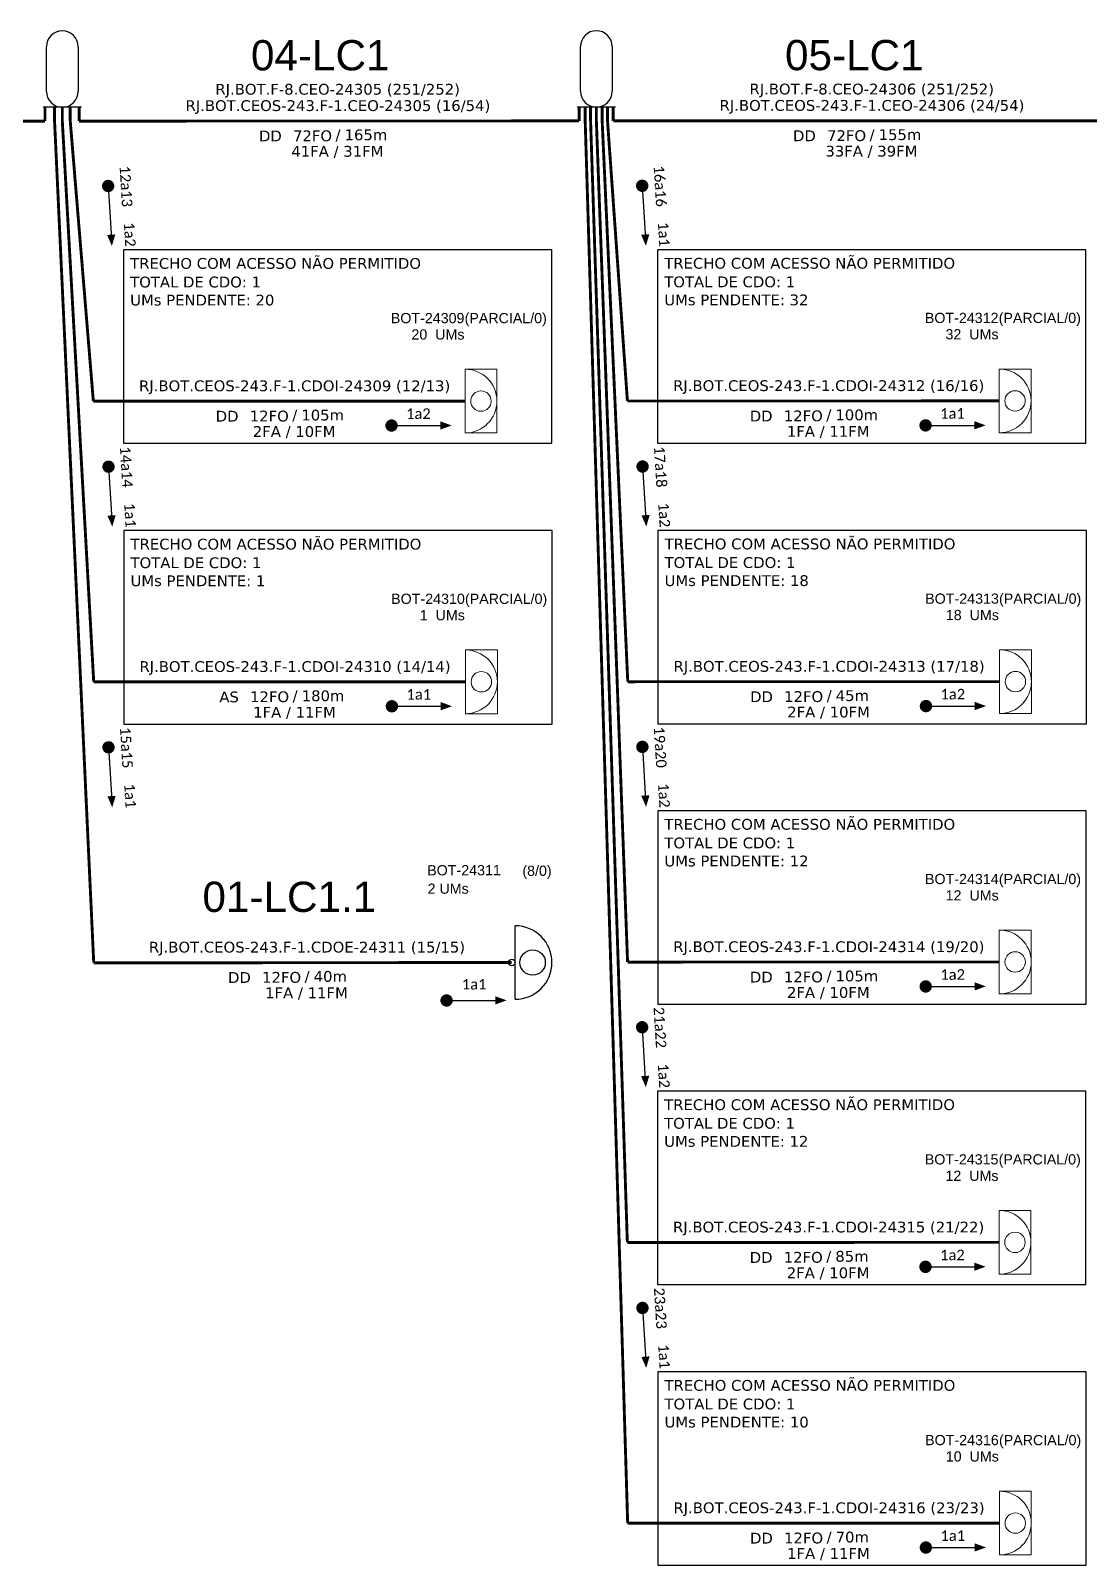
# Model space of a CAD drawing. Header units: millimetres. Extents: x 11891 to 13705, y -3602 to -1984.
# Drawn here: x 12498 to 12841.1, y -3056.9 to -2559.7 of the extents above; entities that cross this region are included whole.
import ezdxf
from ezdxf.enums import TextEntityAlignment as Align

# ---------------------------------------------------------------- set-up
doc = ezdxf.new("R2010")
doc.units = ezdxf.units.MM
doc.header["$MEASUREMENT"] = 0
doc.linetypes.add('ARILSUPP', pattern=[2.98, 1.42, -0.71, 0.14, -0.71])
for name, color, linetype, lineweight in [("20.0-LEGENDA DOS CDO'S", 1, 'Continuous', 0), ('20.1-CDO_INTERIOR', 1, 'Continuous', 0), ('20.2-CDO_POSTE', 1, 'Continuous', 5), ('40.1-ETIQUETAS', 1, 'Continuous', 20)]:
    doc.layers.add(name, color=color, linetype=linetype, lineweight=lineweight)
for name, color, linetype in [('20.4-CEOS', 1, 'Continuous'), ('CAP a instalar', 1, 'Continuous'), ('CDO_POSTE', 1, 'Continuous'), ('LC1', 3, 'Continuous'), ('SETA', 7, 'Continuous')]:
    doc.layers.add(name, color=color, linetype=linetype)
doc.styles.add('ARIAL', font='arial.ttf')
doc.styles.add('siredit', font='verdana.ttf')
doc.linetypes.add('FENCELINE1', pattern='A,0.25,-0.1,[133,ltypeshp.shx,S=0.1,R=0,X=-0.1,Y=0],-0.1,1', length=1.45)

# ---------------------------------------------------------------- blocks, each defined once
blk = doc.blocks.new('CDOI_INT')
at = {"layer": '20.1-CDO_INTERIOR', "color": 0, "lineweight": 18}
blk.add_lwpolyline([(4.25, -4.25), (4.25, 4.25), (0, 4.25), (0, -4.25)], close=True, dxfattribs=at)
blk.add_circle((2.12, 0), 1.36, dxfattribs=at)
blk.add_arc((0, 0), 4.25, 270, 90, dxfattribs=at)
at = {"layer": "20.0-LEGENDA DOS CDO'S", "color": 0, "style": 'ARIAL'}
for tag, p in [('CDO_N', (-0.08, 10.38)), ('SPLITER_1', (21.18, 10.38)), ('SURVEY', (-0.08, 8.2)), ('SPLITER_2', (21.19, 8.68)), ('SAP', (-0.08, 6.23)), ('1:XX', (5.94, -2.22)), ('UMS', (5.94, -4.24))]:
    blk.add_attdef(tag, p, '', height=1.36, dxfattribs=at)
blk.add_attdef('FIBRAS_UTILIZADAS', text='', height=1.36, dxfattribs=at).set_placement((15.34, 10.38), align=Align.CENTER)
blk = doc.blocks.new('ETIQUETA_RS5F')
at = {"layer": '40.1-ETIQUETAS', "color": 0, "style": 'siredit'}
blk.add_text('/', height=1.5, dxfattribs=at).set_placement((1.55, -1.95), align=Align.MIDDLE_RIGHT)
for tag, p in [('ETIQUETA_R_PRIMARIA', (1.18, 4.1)), ('ETIQUETA_R_SECUNDARIA', (1.18, 2.1)), ('F_ATIVAS/F_MORTAS', (1.11, -4.24))]:
    blk.add_attdef(tag, text='', height=1.5, dxfattribs=at).set_placement(p, align=Align.MIDDLE_CENTER)
for tag, p in [('TIPO_CABO', (-6.62, -2.12)), ('CAP_CABO', (0.37, -2.09))]:
    blk.add_attdef(tag, text='', height=1.5, dxfattribs=at).set_placement(p, align=Align.MIDDLE_RIGHT)
blk.add_attdef('METROS', text='', height=1.5, dxfattribs=at).set_placement((2.11, -1.95), align=Align.MIDDLE_LEFT)
for tag, p in [('FUSÃO_1', (0.82, -8.39)), ('FUSÃO_2', (0.82, -10.6)), ('FUSÃO_3', (0.82, -12.93)), ('FUSÃO_4', (0.82, -15.14)), ('FUSÃO_5', (0.82, -17.16))]:
    blk.add_attdef(tag, text='', height=1.5, dxfattribs=at).set_placement(p, align=Align.CENTER)
blk = doc.blocks.new('CDOE-TEXTO PADRÃO')
at = {"layer": "20.0-LEGENDA DOS CDO'S", "color": 0, "style": 'ARIAL'}
for tag, p in [('CDO_N', (0.49, 7.39)), ('CORDOALHA', (0.5, 4.33)), ('SAP', (0.51, 1.67)), ('SPLITER_1', (0.59, -0.91)), ('SPLITER_2', (0.6, -3.55)), ('(XX-XX_F)S', (0.54, -8.29)), ('(XX-XX_L)S', (0.55, -10.83)), ('UMS', (0.55, -13.15))]:
    blk.add_attdef(tag, p, '', height=1.7, rotation=0.118, dxfattribs=at)
blk.add_attdef('FIBRAS_UTILIZADAS', text='', height=1.7, rotation=0.118, dxfattribs=at).set_placement((19.77, 7.43), align=Align.CENTER)
blk = doc.blocks.new('CDOE POSTE_')
at = {"color": 1}
blk.add_line((12.92, -5.49), (-2.38, -5.49), dxfattribs=at)
for centre, radius in [((5.27, -1.86), 2.64), ((5.27, -6.2), 0.708)]:
    blk.add_circle(centre, radius, dxfattribs=at)
blk.add_arc((5.27, -5.49), 7.65, 0, 180, dxfattribs=at)

msp = doc.modelspace()

# ---------------------------------------------------------------- linework, layer by layer
at = {"const_width": 2, "elevation": 2}
for points in [[(12523.03, -2609, 1), (12523.15, -2611, 1)], [(12696.1, -2608.94, 1), (12696.22, -2610.94, 1)], [(12613.92, -2687.62, 1), (12615.92, -2687.62, 1)], [(12786.99, -2687.57, 1), (12788.99, -2687.57, 1)], [(12523.14, -2699.95, 1), (12523.27, -2701.95, 1)], [(12696.21, -2699.89, 1), (12696.34, -2701.89, 1)], [(12614.04, -2778.57, 1), (12616.04, -2778.57, 1)], [(12787.11, -2778.51, 1), (12789.11, -2778.51, 1)], [(12523.15, -2790.88, 1), (12523.27, -2792.87, 1)], [(12696.15, -2790.73, 1), (12696.27, -2792.73, 1)], [(12787.04, -2869.35, 1), (12789.04, -2869.35, 1)], [(12631.76, -2873.89, 1), (12633.76, -2873.89, 1)], [(12696.08, -2881.57, 1), (12696.2, -2883.56, 1)], [(12786.97, -2960.19, 1), (12788.97, -2960.19, 1)], [(12696.19, -2972.51, 1), (12696.31, -2974.51, 1)], [(12787.09, -3051.13, 1), (12789.09, -3051.13, 1)]]:
    msp.add_lwpolyline(points, format="xyb", close=True, dxfattribs=at)
at = {"color": 3, "elevation": 2}
for points in [[(12528.07, -2630.72), (12528.07, -2693.38), (12666.9, -2693.38), (12666.9, -2630.72), (12528.07, -2630.72)], [(12701.14, -2630.66), (12701.14, -2693.32), (12839.97, -2693.32), (12839.97, -2630.66), (12701.14, -2630.66)], [(12528.18, -2721.66), (12528.18, -2784.33), (12667.02, -2784.33), (12667.02, -2721.66), (12528.18, -2721.66)], [(12701.25, -2721.61), (12701.25, -2784.27), (12840.09, -2784.27), (12840.09, -2721.61), (12701.25, -2721.61)], [(12701.18, -2812.44), (12701.18, -2875.11), (12840.02, -2875.11), (12840.02, -2812.44), (12701.18, -2812.44)], [(12701.12, -2903.28), (12701.12, -2965.95), (12839.95, -2965.95), (12839.95, -2903.28), (12701.12, -2903.28)], [(12701.23, -2994.23), (12701.23, -3056.89), (12840.06, -3056.89), (12840.06, -2994.23), (12701.23, -2994.23)]]:
    msp.add_lwpolyline(points, dxfattribs=at)
at = {"layer": '20.4-CEOS'}
for p, q in [((12503.08, -2579.35, 2), (12503.08, -2564.9, 2)), ((12513.38, -2564.9, 2), (12513.38, -2579.35, 2)), ((12676.15, -2579.3, 2), (12676.15, -2564.84, 2)), ((12686.45, -2564.84, 2), (12686.45, -2579.3, 2)), ((12514.44, -2584.51, 2), (12502.02, -2584.51, 2)), ((12687.51, -2584.45, 2), (12675.09, -2584.45, 2))]:
    msp.add_line(p, q, dxfattribs=at)
for centre, start, end in [((12508.23, -2564.9, 2), 0, 180), ((12681.3, -2564.84, 2), 0, 180), ((12508.23, -2579.35, 2), 180, 0), ((12681.3, -2579.3, 2), 180, 0)]:
    msp.add_arc(centre, 5.15, start, end, dxfattribs=at)
at = {"layer": 'CAP a instalar', "ltscale": 7, "const_width": 0.933, "elevation": 2}
for points in [[(12502.63, -2588.98), (12502.63, -2584.51)], [(12505.72, -2588.98), (12505.72, -2584.51)], [(12513.68, -2588.98), (12513.68, -2584.51)], [(12675.7, -2588.92), (12675.7, -2584.45)], [(12686.75, -2588.92), (12686.75, -2584.45)], [(12340.61, -2589.04), (12502.63, -2588.98)], [(12518.41, -2861.59), (12505.72, -2588.98)], [(12513.68, -2588.98), (12675.7, -2588.92)], [(12686.75, -2588.92), (12848.77, -2588.86)], [(12518.42, -2861.71), (12653.9, -2861.59)]]:
    msp.add_lwpolyline(points, dxfattribs=at)
at = {"layer": 'CAP a instalar', "color": 8, "linetype": 'FENCELINE1', "ltscale": 7, "const_width": 0.933, "elevation": 2}
for points in [[(12508.23, -2588.98), (12508.23, -2584.51)], [(12518.41, -2770.67), (12508.23, -2588.98)], [(12518.41, -2770.67), (12638.86, -2770.64)]]:
    msp.add_lwpolyline(points, dxfattribs=at)
at = {"layer": 'CAP a instalar', "color": 8, "ltscale": 7, "const_width": 0.933, "elevation": 2}
for points in [[(12510.81, -2588.98), (12510.81, -2584.51)], [(12677.68, -2588.92), (12677.68, -2584.45)], [(12679.43, -2588.92), (12679.43, -2584.45)], [(12681.3, -2588.92), (12681.3, -2584.45)], [(12683.18, -2588.92), (12683.18, -2584.45)], [(12684.92, -2588.92), (12684.92, -2584.45)], [(12518.29, -2679.73), (12510.81, -2588.98)], [(12691.45, -3043.24), (12677.68, -2588.92)], [(12691.34, -2952.29), (12679.43, -2588.92)], [(12691.41, -2861.45), (12681.3, -2588.92)], [(12691.48, -2770.62), (12683.18, -2588.92)], [(12691.36, -2679.67), (12684.92, -2588.92)], [(12518.29, -2679.73), (12638.74, -2679.7)], [(12691.36, -2679.67), (12811.81, -2679.64)], [(12691.48, -2770.62), (12811.93, -2770.59)], [(12691.41, -2861.45), (12811.86, -2861.42)], [(12691.34, -2952.29), (12811.79, -2952.26)], [(12691.45, -3043.24), (12811.91, -3043.21)]]:
    msp.add_lwpolyline(points, dxfattribs=at)
at = {"layer": 'SETA', "elevation": 2}
for points in [[(12523.09, -2610), (12524.13, -2627.16)], [(12696.16, -2609.94), (12697.2, -2627.1)], [(12614.92, -2687.62), (12632.12, -2687.62)], [(12787.99, -2687.57), (12805.19, -2687.57)], [(12523.2, -2700.95), (12524.24, -2718.11)], [(12696.28, -2700.89), (12697.31, -2718.05)], [(12615.04, -2778.57), (12632.23, -2778.57)], [(12788.11, -2778.51), (12805.3, -2778.51)], [(12523.21, -2791.87), (12524.25, -2809.04)], [(12696.21, -2791.73), (12697.24, -2808.89)], [(12788.04, -2869.35), (12805.23, -2869.35)], [(12632.76, -2873.89), (12649.95, -2873.89)], [(12696.14, -2882.56), (12697.17, -2899.73)], [(12787.97, -2960.19), (12805.16, -2960.19)], [(12696.25, -2973.51), (12697.29, -2990.67)], [(12788.09, -3051.13), (12805.28, -3051.13)]]:
    msp.add_lwpolyline(points, dxfattribs=at)
at = {"layer": 'SETA'}
for points in [[(12525.4, -2625.7, 2), (12524.29, -2629.44, 2), (12522.74, -2625.87, 2)], [(12698.47, -2625.65, 2), (12697.36, -2629.38, 2), (12695.81, -2625.81, 2)], [(12630.74, -2686.26, 2), (12634.4, -2687.6, 2), (12630.74, -2688.93, 2)], [(12803.81, -2686.21, 2), (12807.47, -2687.54, 2), (12803.81, -2688.87, 2)], [(12525.52, -2716.65, 2), (12524.41, -2720.39, 2), (12522.86, -2716.81, 2)], [(12698.59, -2716.59, 2), (12697.48, -2720.33, 2), (12695.93, -2716.75, 2)], [(12630.85, -2777.21, 2), (12634.52, -2778.55, 2), (12630.85, -2779.88, 2)], [(12803.92, -2777.15, 2), (12807.59, -2778.49, 2), (12803.92, -2779.82, 2)], [(12525.52, -2807.58, 2), (12524.41, -2811.32, 2), (12522.86, -2807.74, 2)], [(12698.52, -2807.43, 2), (12697.41, -2811.17, 2), (12695.86, -2807.59, 2)], [(12803.85, -2867.99, 2), (12807.52, -2869.32, 2), (12803.85, -2870.66, 2)], [(12648.57, -2872.53, 2), (12652.23, -2873.86, 2), (12648.57, -2875.19, 2)], [(12698.45, -2898.27, 2), (12697.34, -2902, 2), (12695.79, -2898.43, 2)], [(12803.78, -2958.83, 2), (12807.45, -2960.16, 2), (12803.78, -2961.49, 2)], [(12698.56, -2989.21, 2), (12697.46, -2992.95, 2), (12695.9, -2989.38, 2)], [(12803.9, -3049.77, 2), (12807.57, -3051.11, 2), (12803.9, -3052.44, 2)]]:
    msp.add_solid(points, dxfattribs=at)

# ---------------------------------------------------------------- block references
at = {"layer": '20.1-CDO_INTERIOR', "color": 8, "ltscale": 11}
ref = msp.add_blockref('CDOI_INT', (12638.76, -2679.7, 2), dxfattribs=dict(at, xscale=2.430832509970058, yscale=2.430832509970058, zscale=2.430832509970058))
ref.add_attrib('CDO_N', 'BOT-24309', dxfattribs={"layer": "20.0-LEGENDA DOS CDO'S", "color": 8, "height": 3.307, "style": 'ARIAL'}).set_placement((12638.56, -2654.46, 2), align=Align.RIGHT)
ref.add_attrib('FIBRAS_UTILIZADAS', '    (PARCIAL/0)', dxfattribs={"layer": "20.0-LEGENDA DOS CDO'S", "color": 8, "height": 3.3, "style": 'ARIAL'}).set_placement((12649.37, -2654.46, 2), align=Align.CENTER)
ref.add_attrib('SURVEY', '20  UMs', dxfattribs={"layer": "20.0-LEGENDA DOS CDO'S", "color": 8, "height": 3.307, "style": 'ARIAL'}).set_placement((12638.57, -2659.76, 2), align=Align.RIGHT)
ref = msp.add_blockref('CDOI_INT', (12811.83, -2679.64, 2), dxfattribs=dict(at, xscale=2.430832509970058, yscale=2.430832509970058, zscale=2.430832509970058))
ref.add_attrib('CDO_N', 'BOT-24312', dxfattribs={"layer": "20.0-LEGENDA DOS CDO'S", "color": 8, "height": 3.307, "style": 'ARIAL'}).set_placement((12811.63, -2654.4, 2), align=Align.RIGHT)
ref.add_attrib('FIBRAS_UTILIZADAS', '    (PARCIAL/0)', dxfattribs={"layer": "20.0-LEGENDA DOS CDO'S", "color": 8, "height": 3.3, "style": 'ARIAL'}).set_placement((12822.44, -2654.4, 2), align=Align.CENTER)
ref.add_attrib('SURVEY', '32  UMs', dxfattribs={"layer": "20.0-LEGENDA DOS CDO'S", "color": 8, "height": 3.307, "style": 'ARIAL'}).set_placement((12811.64, -2659.7, 2), align=Align.RIGHT)
ref = msp.add_blockref('CDOI_INT', (12638.88, -2770.64, 2), dxfattribs=dict(at, xscale=2.430832509970058, yscale=2.430832509970058, zscale=2.430832509970058))
ref.add_attrib('CDO_N', 'BOT-24310', dxfattribs={"layer": "20.0-LEGENDA DOS CDO'S", "color": 8, "height": 3.307, "style": 'ARIAL'}).set_placement((12638.67, -2745.41, 2), align=Align.RIGHT)
ref.add_attrib('FIBRAS_UTILIZADAS', '    (PARCIAL/0)', dxfattribs={"layer": "20.0-LEGENDA DOS CDO'S", "color": 8, "height": 3.3, "style": 'ARIAL'}).set_placement((12649.49, -2745.41, 2), align=Align.CENTER)
ref.add_attrib('SURVEY', '1  UMs', dxfattribs={"layer": "20.0-LEGENDA DOS CDO'S", "color": 8, "height": 3.307, "style": 'ARIAL'}).set_placement((12638.69, -2750.71, 2), align=Align.RIGHT)
ref = msp.add_blockref('CDOI_INT', (12811.95, -2770.59, 2), dxfattribs=dict(at, xscale=2.430832509970058, yscale=2.430832509970058, zscale=2.430832509970058))
ref.add_attrib('CDO_N', 'BOT-24313', dxfattribs={"layer": "20.0-LEGENDA DOS CDO'S", "color": 8, "height": 3.307, "style": 'ARIAL'}).set_placement((12811.74, -2745.35, 2), align=Align.RIGHT)
ref.add_attrib('FIBRAS_UTILIZADAS', '    (PARCIAL/0)', dxfattribs={"layer": "20.0-LEGENDA DOS CDO'S", "color": 8, "height": 3.3, "style": 'ARIAL'}).set_placement((12822.56, -2745.35, 2), align=Align.CENTER)
ref.add_attrib('SURVEY', '18  UMs', dxfattribs={"layer": "20.0-LEGENDA DOS CDO'S", "color": 8, "height": 3.307, "style": 'ARIAL'}).set_placement((12811.76, -2750.65, 2), align=Align.RIGHT)
ref = msp.add_blockref('CDOI_INT', (12811.88, -2861.42, 2), dxfattribs=dict(at, xscale=2.430832509970058, yscale=2.430832509970058, zscale=2.430832509970058))
ref.add_attrib('CDO_N', 'BOT-24314', dxfattribs={"layer": "20.0-LEGENDA DOS CDO'S", "color": 8, "height": 3.307, "style": 'ARIAL'}).set_placement((12811.67, -2836.19, 2), align=Align.RIGHT)
ref.add_attrib('FIBRAS_UTILIZADAS', '    (PARCIAL/0)', dxfattribs={"layer": "20.0-LEGENDA DOS CDO'S", "color": 8, "height": 3.3, "style": 'ARIAL'}).set_placement((12822.49, -2836.19, 2), align=Align.CENTER)
ref.add_attrib('SURVEY', '12  UMs', dxfattribs={"layer": "20.0-LEGENDA DOS CDO'S", "color": 8, "height": 3.307, "style": 'ARIAL'}).set_placement((12811.69, -2841.49, 2), align=Align.RIGHT)
ref = msp.add_blockref('CDOI_INT', (12811.81, -2952.26, 2), dxfattribs=dict(at, xscale=2.430832509970058, yscale=2.430832509970058, zscale=2.430832509970058))
ref.add_attrib('CDO_N', 'BOT-24315', dxfattribs={"layer": "20.0-LEGENDA DOS CDO'S", "color": 8, "height": 3.307, "style": 'ARIAL'}).set_placement((12811.61, -2927.02, 2), align=Align.RIGHT)
ref.add_attrib('FIBRAS_UTILIZADAS', '    (PARCIAL/0)', dxfattribs={"layer": "20.0-LEGENDA DOS CDO'S", "color": 8, "height": 3.3, "style": 'ARIAL'}).set_placement((12822.42, -2927.02, 2), align=Align.CENTER)
ref.add_attrib('SURVEY', '12  UMs', dxfattribs={"layer": "20.0-LEGENDA DOS CDO'S", "color": 8, "height": 3.307, "style": 'ARIAL'}).set_placement((12811.62, -2932.33, 2), align=Align.RIGHT)
ref = msp.add_blockref('CDOI_INT', (12811.92, -3043.21, 2), dxfattribs=dict(at, xscale=2.430832509970058, yscale=2.430832509970058, zscale=2.430832509970058))
ref.add_attrib('CDO_N', 'BOT-24316', dxfattribs={"layer": "20.0-LEGENDA DOS CDO'S", "color": 8, "height": 3.307, "style": 'ARIAL'}).set_placement((12811.72, -3017.97, 2), align=Align.RIGHT)
ref.add_attrib('FIBRAS_UTILIZADAS', '    (PARCIAL/0)', dxfattribs={"layer": "20.0-LEGENDA DOS CDO'S", "color": 8, "height": 3.3, "style": 'ARIAL'}).set_placement((12822.54, -3017.97, 2), align=Align.CENTER)
ref.add_attrib('SURVEY', '10  UMs', dxfattribs={"layer": "20.0-LEGENDA DOS CDO'S", "color": 8, "height": 3.307, "style": 'ARIAL'}).set_placement((12811.73, -3023.27, 2), align=Align.RIGHT)
at = {"layer": '20.2-CDO_POSTE'}
ref = msp.add_blockref('CDOE-TEXTO PADRÃO', (12640.67, -2855.5, 2), dxfattribs=dict(at, xscale=1.944000005722046, yscale=1.944000005722046, zscale=1.944))
ref.add_attrib('CDO_N', 'BOT-24311', (12626.49, -2833.36, 2), dxfattribs={"layer": "20.0-LEGENDA DOS CDO'S", "color": 0, "height": 3.305, "rotation": 0.118, "style": 'ARIAL'})
ref.add_attrib('CORDOALHA', '2 UMs', (12626.61, -2839.32, 2), dxfattribs={"layer": "20.0-LEGENDA DOS CDO'S", "color": 0, "height": 3.305, "rotation": 0.118, "style": 'ARIAL'})
ref.add_attrib('FIBRAS_UTILIZADAS', '       (8/0)', dxfattribs={"layer": "20.0-LEGENDA DOS CDO'S", "color": 0, "height": 3.3045, "rotation": 0.118, "style": 'ARIAL'}).set_placement((12657.58, -2833.52, 2), align=Align.CENTER)
at = {"layer": '40.1-ETIQUETAS'}
ref = msp.add_blockref('ETIQUETA_RS5F', (12594.78, -2588.87, 2), dxfattribs=dict(at, xscale=2.33279996999954, yscale=2.33279996999954, zscale=2.33279996999954))
ref.add_attrib('ETIQUETA_R_PRIMARIA', 'RJ.BOT.F-8.CEO-24305 (251/252)', dxfattribs={"color": 0, "height": 3.4992, "style": 'siredit'}).set_placement((12597.46, -2578.66, 2), align=Align.MIDDLE_CENTER)
ref.add_attrib('ETIQUETA_R_SECUNDARIA', 'RJ.BOT.CEOS-243.F-1.CEO-24305 (16/54)', dxfattribs={"color": 0, "height": 3.4992, "style": 'siredit'}).set_placement((12597.54, -2583.96, 2), align=Align.MIDDLE_CENTER)
ref.add_attrib('TIPO_CABO', 'DD', dxfattribs={"color": 0, "height": 3.499, "style": 'siredit'}).set_placement((12579.35, -2593.8, 2), align=Align.MIDDLE_RIGHT)
ref.add_attrib('CAP_CABO', '72FO', dxfattribs={"color": 0, "height": 3.499, "style": 'siredit'}).set_placement((12595.64, -2593.75, 2), align=Align.MIDDLE_RIGHT)
ref.add_attrib('METROS', '165m', dxfattribs={"color": 0, "height": 3.499, "style": 'siredit'}).set_placement((12599.71, -2593.43, 2), align=Align.MIDDLE_LEFT)
ref.add_attrib('F_ATIVAS/F_MORTAS', '41FA / 31FM', dxfattribs={"color": 0, "height": 3.4992, "style": 'siredit'}).set_placement((12597.37, -2598.77, 2), align=Align.MIDDLE_CENTER)
ref = msp.add_blockref('ETIQUETA_RS5F', (12767.85, -2588.81, 2), dxfattribs=dict(at, xscale=2.33279996999954, yscale=2.33279996999954, zscale=2.33279996999954))
ref.add_attrib('ETIQUETA_R_PRIMARIA', 'RJ.BOT.F-8.CEO-24306 (251/252)', dxfattribs={"color": 0, "height": 3.4992, "style": 'siredit'}).set_placement((12770.53, -2578.6, 2), align=Align.MIDDLE_CENTER)
ref.add_attrib('ETIQUETA_R_SECUNDARIA', 'RJ.BOT.CEOS-243.F-1.CEO-24306 (24/54)', dxfattribs={"color": 0, "height": 3.4992, "style": 'siredit'}).set_placement((12770.61, -2583.9, 2), align=Align.MIDDLE_CENTER)
ref.add_attrib('TIPO_CABO', 'DD', dxfattribs={"color": 0, "height": 3.499, "style": 'siredit'}).set_placement((12752.42, -2593.74, 2), align=Align.MIDDLE_RIGHT)
ref.add_attrib('CAP_CABO', '72FO', dxfattribs={"color": 0, "height": 3.499, "style": 'siredit'}).set_placement((12768.71, -2593.69, 2), align=Align.MIDDLE_RIGHT)
ref.add_attrib('METROS', '155m', dxfattribs={"color": 0, "height": 3.499, "style": 'siredit'}).set_placement((12772.78, -2593.37, 2), align=Align.MIDDLE_LEFT)
ref.add_attrib('F_ATIVAS/F_MORTAS', '33FA / 39FM', dxfattribs={"color": 0, "height": 3.4992, "style": 'siredit'}).set_placement((12770.44, -2598.71, 2), align=Align.MIDDLE_CENTER)
at = {"layer": '40.1-ETIQUETAS', "color": 8}
ref = msp.add_blockref('ETIQUETA_RS5F', (12580.76, -2679.66, 2), dxfattribs=dict(at, xscale=2.33279996999954, yscale=2.33279996999954, zscale=2.33279996999954))
ref.add_attrib('ETIQUETA_R_SECUNDARIA', 'RJ.BOT.CEOS-243.F-1.CDOI-24309 (12/13)', dxfattribs={"color": 0, "height": 3.4992, "style": 'siredit'}).set_placement((12583.52, -2674.75, 2), align=Align.MIDDLE_CENTER)
ref.add_attrib('TIPO_CABO', 'DD', dxfattribs={"color": 0, "height": 3.499, "style": 'siredit'}).set_placement((12565.33, -2684.59, 2), align=Align.MIDDLE_RIGHT)
ref.add_attrib('CAP_CABO', '12FO', dxfattribs={"color": 0, "height": 3.499, "style": 'siredit'}).set_placement((12581.62, -2684.54, 2), align=Align.MIDDLE_RIGHT)
ref.add_attrib('METROS', '105m', dxfattribs={"color": 0, "height": 3.499, "style": 'siredit'}).set_placement((12585.69, -2684.22, 2), align=Align.MIDDLE_LEFT)
ref.add_attrib('F_ATIVAS/F_MORTAS', '2FA / 10FM', dxfattribs={"color": 0, "height": 3.499, "style": 'siredit'}).set_placement((12583.36, -2689.56, 2), align=Align.MIDDLE_CENTER)
ref = msp.add_blockref('ETIQUETA_RS5F', (12753.83, -2679.6, 2), dxfattribs=dict(at, xscale=2.33279996999954, yscale=2.33279996999954, zscale=2.33279996999954))
ref.add_attrib('ETIQUETA_R_SECUNDARIA', 'RJ.BOT.CEOS-243.F-1.CDOI-24312 (16/16)', dxfattribs={"color": 0, "height": 3.4992, "style": 'siredit'}).set_placement((12756.59, -2674.69, 2), align=Align.MIDDLE_CENTER)
ref.add_attrib('TIPO_CABO', 'DD', dxfattribs={"color": 0, "height": 3.499, "style": 'siredit'}).set_placement((12738.4, -2684.54, 2), align=Align.MIDDLE_RIGHT)
ref.add_attrib('CAP_CABO', '12FO', dxfattribs={"color": 0, "height": 3.499, "style": 'siredit'}).set_placement((12754.69, -2684.48, 2), align=Align.MIDDLE_RIGHT)
ref.add_attrib('METROS', '100m', dxfattribs={"color": 0, "height": 3.499, "style": 'siredit'}).set_placement((12758.76, -2684.16, 2), align=Align.MIDDLE_LEFT)
ref.add_attrib('F_ATIVAS/F_MORTAS', '1FA / 11FM', dxfattribs={"color": 0, "height": 3.499, "style": 'siredit'}).set_placement((12756.43, -2689.5, 2), align=Align.MIDDLE_CENTER)
ref = msp.add_blockref('ETIQUETA_RS5F', (12580.88, -2770.61, 2), dxfattribs=dict(at, xscale=2.33279996999954, yscale=2.33279996999954, zscale=2.33279996999954))
ref.add_attrib('ETIQUETA_R_SECUNDARIA', 'RJ.BOT.CEOS-243.F-1.CDOI-24310 (14/14)', dxfattribs={"color": 0, "height": 3.4992, "style": 'siredit'}).set_placement((12583.64, -2765.7, 2), align=Align.MIDDLE_CENTER)
ref.add_attrib('TIPO_CABO', 'AS', dxfattribs={"color": 0, "height": 3.499, "style": 'siredit'}).set_placement((12565.45, -2775.54, 2), align=Align.MIDDLE_RIGHT)
ref.add_attrib('CAP_CABO', '12FO', dxfattribs={"color": 0, "height": 3.499, "style": 'siredit'}).set_placement((12581.73, -2775.49, 2), align=Align.MIDDLE_RIGHT)
ref.add_attrib('METROS', '180m', dxfattribs={"color": 0, "height": 3.499, "style": 'siredit'}).set_placement((12585.81, -2775.17, 2), align=Align.MIDDLE_LEFT)
ref.add_attrib('F_ATIVAS/F_MORTAS', '1FA / 11FM', dxfattribs={"color": 0, "height": 3.499, "style": 'siredit'}).set_placement((12583.47, -2780.51, 2), align=Align.MIDDLE_CENTER)
ref = msp.add_blockref('ETIQUETA_RS5F', (12753.95, -2770.55, 2), dxfattribs=dict(at, xscale=2.33279996999954, yscale=2.33279996999954, zscale=2.33279996999954))
ref.add_attrib('ETIQUETA_R_SECUNDARIA', 'RJ.BOT.CEOS-243.F-1.CDOI-24313 (17/18)', dxfattribs={"color": 0, "height": 3.4992, "style": 'siredit'}).set_placement((12756.71, -2765.64, 2), align=Align.MIDDLE_CENTER)
ref.add_attrib('TIPO_CABO', 'DD', dxfattribs={"color": 0, "height": 3.499, "style": 'siredit'}).set_placement((12738.52, -2775.48, 2), align=Align.MIDDLE_RIGHT)
ref.add_attrib('CAP_CABO', '12FO', dxfattribs={"color": 0, "height": 3.499, "style": 'siredit'}).set_placement((12754.8, -2775.43, 2), align=Align.MIDDLE_RIGHT)
ref.add_attrib('METROS', '45m', dxfattribs={"color": 0, "height": 3.499, "style": 'siredit'}).set_placement((12758.88, -2775.11, 2), align=Align.MIDDLE_LEFT)
ref.add_attrib('F_ATIVAS/F_MORTAS', '2FA / 10FM', dxfattribs={"color": 0, "height": 3.499, "style": 'siredit'}).set_placement((12756.54, -2780.45, 2), align=Align.MIDDLE_CENTER)
at = {"layer": '40.1-ETIQUETAS'}
ref = msp.add_blockref('ETIQUETA_RS5F', (12584.76, -2861.52, 2), dxfattribs=dict(at, xscale=2.33279996999954, yscale=2.33279996999954, zscale=2.33279996999954))
ref.add_attrib('ETIQUETA_R_SECUNDARIA', 'RJ.BOT.CEOS-243.F-1.CDOE-24311 (15/15)', dxfattribs={"color": 0, "height": 3.4992, "style": 'siredit'}).set_placement((12587.52, -2856.61, 2), align=Align.MIDDLE_CENTER)
ref.add_attrib('TIPO_CABO', 'DD', dxfattribs={"color": 0, "height": 3.499, "style": 'siredit'}).set_placement((12569.33, -2866.45, 2), align=Align.MIDDLE_RIGHT)
ref.add_attrib('CAP_CABO', '12FO', dxfattribs={"color": 0, "height": 3.499, "style": 'siredit'}).set_placement((12585.62, -2866.4, 2), align=Align.MIDDLE_RIGHT)
ref.add_attrib('METROS', '40m', dxfattribs={"color": 0, "height": 3.499, "style": 'siredit'}).set_placement((12589.69, -2866.08, 2), align=Align.MIDDLE_LEFT)
ref.add_attrib('F_ATIVAS/F_MORTAS', '1FA / 11FM', dxfattribs={"color": 0, "height": 3.499, "style": 'siredit'}).set_placement((12587.35, -2871.42, 2), align=Align.MIDDLE_CENTER)
at = {"layer": '40.1-ETIQUETAS', "color": 8}
ref = msp.add_blockref('ETIQUETA_RS5F', (12753.88, -2861.39, 2), dxfattribs=dict(at, xscale=2.33279996999954, yscale=2.33279996999954, zscale=2.33279996999954))
ref.add_attrib('ETIQUETA_R_SECUNDARIA', 'RJ.BOT.CEOS-243.F-1.CDOI-24314 (19/20)', dxfattribs={"color": 0, "height": 3.4992, "style": 'siredit'}).set_placement((12756.64, -2856.48, 2), align=Align.MIDDLE_CENTER)
ref.add_attrib('TIPO_CABO', 'DD', dxfattribs={"color": 0, "height": 3.499, "style": 'siredit'}).set_placement((12738.45, -2866.32, 2), align=Align.MIDDLE_RIGHT)
ref.add_attrib('CAP_CABO', '12FO', dxfattribs={"color": 0, "height": 3.499, "style": 'siredit'}).set_placement((12754.73, -2866.27, 2), align=Align.MIDDLE_RIGHT)
ref.add_attrib('METROS', '105m', dxfattribs={"color": 0, "height": 3.499, "style": 'siredit'}).set_placement((12758.81, -2865.94, 2), align=Align.MIDDLE_LEFT)
ref.add_attrib('F_ATIVAS/F_MORTAS', '2FA / 10FM', dxfattribs={"color": 0, "height": 3.499, "style": 'siredit'}).set_placement((12756.47, -2871.29, 2), align=Align.MIDDLE_CENTER)
ref = msp.add_blockref('ETIQUETA_RS5F', (12753.81, -2952.22, 2), dxfattribs=dict(at, xscale=2.33279996999954, yscale=2.33279996999954, zscale=2.33279996999954))
ref.add_attrib('ETIQUETA_R_SECUNDARIA', 'RJ.BOT.CEOS-243.F-1.CDOI-24315 (21/22)', dxfattribs={"color": 0, "height": 3.4992, "style": 'siredit'}).set_placement((12756.57, -2947.31, 2), align=Align.MIDDLE_CENTER)
ref.add_attrib('TIPO_CABO', 'DD', dxfattribs={"color": 0, "height": 3.499, "style": 'siredit'}).set_placement((12738.38, -2957.16, 2), align=Align.MIDDLE_RIGHT)
ref.add_attrib('CAP_CABO', '12FO', dxfattribs={"color": 0, "height": 3.499, "style": 'siredit'}).set_placement((12754.67, -2957.11, 2), align=Align.MIDDLE_RIGHT)
ref.add_attrib('METROS', '85m', dxfattribs={"color": 0, "height": 3.499, "style": 'siredit'}).set_placement((12758.74, -2956.78, 2), align=Align.MIDDLE_LEFT)
ref.add_attrib('F_ATIVAS/F_MORTAS', '2FA / 10FM', dxfattribs={"color": 0, "height": 3.499, "style": 'siredit'}).set_placement((12756.4, -2962.13, 2), align=Align.MIDDLE_CENTER)
ref = msp.add_blockref('ETIQUETA_RS5F', (12753.93, -3043.17, 2), dxfattribs=dict(at, xscale=2.33279996999954, yscale=2.33279996999954, zscale=2.33279996999954))
ref.add_attrib('ETIQUETA_R_SECUNDARIA', 'RJ.BOT.CEOS-243.F-1.CDOI-24316 (23/23)', dxfattribs={"color": 0, "height": 3.4992, "style": 'siredit'}).set_placement((12756.69, -3038.26, 2), align=Align.MIDDLE_CENTER)
ref.add_attrib('TIPO_CABO', 'DD', dxfattribs={"color": 0, "height": 3.499, "style": 'siredit'}).set_placement((12738.49, -3048.1, 2), align=Align.MIDDLE_RIGHT)
ref.add_attrib('CAP_CABO', '12FO', dxfattribs={"color": 0, "height": 3.499, "style": 'siredit'}).set_placement((12754.78, -3048.05, 2), align=Align.MIDDLE_RIGHT)
ref.add_attrib('METROS', '70m', dxfattribs={"color": 0, "height": 3.499, "style": 'siredit'}).set_placement((12758.85, -3047.73, 2), align=Align.MIDDLE_LEFT)
ref.add_attrib('F_ATIVAS/F_MORTAS', '1FA / 11FM', dxfattribs={"color": 0, "height": 3.499, "style": 'siredit'}).set_placement((12756.52, -3053.07, 2), align=Align.MIDDLE_CENTER)
at = {"layer": 'CDO_POSTE', "xscale": 1.555199980735779, "yscale": 1.555199980735779, "zscale": 1.5552, "rotation": 270}
msp.add_blockref('CDOE POSTE_', (12663.55, -2853.4, 2), dxfattribs=at)

# ---------------------------------------------------------------- texts
at = {"color": 3, "style": 'siredit'}
for s, p in [('TRECHO COM ACESSO NÃO PERMITIDO', (12530.22, -2636.84, 2)), ('TRECHO COM ACESSO NÃO PERMITIDO', (12703.3, -2636.79, 2)), ('TOTAL DE CDO: 1', (12530.22, -2642.87, 2)), ('TOTAL DE CDO: 1', (12703.3, -2642.81, 2)), ('UMs PENDENTE: 32', (12703.3, -2648.66, 2)), ('UMs PENDENTE: 20', (12530.22, -2648.72, 2)), ('TRECHO COM ACESSO NÃO PERMITIDO', (12530.34, -2727.79, 2)), ('TRECHO COM ACESSO NÃO PERMITIDO', (12703.41, -2727.73, 2)), ('TOTAL DE CDO: 1', (12530.34, -2733.82, 2)), ('TOTAL DE CDO: 1', (12703.41, -2733.76, 2)), ('UMs PENDENTE: 1', (12530.34, -2739.67, 2)), ('UMs PENDENTE: 18', (12703.41, -2739.61, 2)), ('TRECHO COM ACESSO NÃO PERMITIDO', (12703.34, -2818.57, 2)), ('TOTAL DE CDO: 1', (12703.34, -2824.6, 2)), ('UMs PENDENTE: 12', (12703.34, -2830.45, 2)), ('TRECHO COM ACESSO NÃO PERMITIDO', (12703.27, -2909.41, 2)), ('TOTAL DE CDO: 1', (12703.27, -2915.43, 2)), ('UMs PENDENTE: 12', (12703.27, -2921.29, 2)), ('TRECHO COM ACESSO NÃO PERMITIDO', (12703.39, -3000.35, 2)), ('TOTAL DE CDO: 1', (12703.39, -3006.38, 2)), ('UMs PENDENTE: 10', (12703.39, -3012.23, 2))]:
    msp.add_text(s, height=3.4992, dxfattribs=at).set_placement(p)
at = {"color": 0, "char_height": 3.4214, "width": 50.7176, "attachment_point": 5, "rotation": 273.4639}
for s, insert in [('\\C7;\\fCalibri|b0|i0|c0|p34;12a13', (12528.88, -2610.11, 2)), ('\\C7;\\fCalibri|b0|i0|c0|p34;16a16', (12701.95, -2610.05, 2)), ('\\C7;\\fCalibri|b0|i0|c0|p34;1a2', (12530.1, -2625.74, 2)), ('\\C7;\\fCalibri|b0|i0|c0|p34;1a1', (12703.17, -2625.68, 2)), ('\\C7;\\fCalibri|b0|i0|c0|p34;14a14', (12528.99, -2701.05, 2)), ('\\C7;\\fCalibri|b0|i0|c0|p34;17a18', (12702.06, -2701, 2)), ('\\C7;\\fCalibri|b0|i0|c0|p34;1a1', (12530.21, -2716.69, 2)), ('\\C7;\\fCalibri|b0|i0|c0|p34;1a2', (12703.28, -2716.63, 2)), ('\\C7;\\fCalibri|b0|i0|c0|p34;15a15', (12529, -2791.98, 2)), ('\\C7;\\fCalibri|b0|i0|c0|p34;19a20', (12701.99, -2791.83, 2)), ('\\C7;\\fCalibri|b0|i0|c0|p34;1a1', (12530.22, -2807.62, 2)), ('\\C7;\\fCalibri|b0|i0|c0|p34;1a2', (12703.21, -2807.47, 2)), ('\\C7;\\fCalibri|b0|i0|c0|p34;21a22', (12701.92, -2882.67, 2)), ('\\C7;\\fCalibri|b0|i0|c0|p34;1a2', (12703.14, -2898.31, 2)), ('\\C7;\\fCalibri|b0|i0|c0|p34;23a23', (12702.04, -2973.62, 2)), ('\\C7;\\fCalibri|b0|i0|c0|p34;1a1', (12703.26, -2989.25, 2))]:
    msp.add_mtext(s, dxfattribs=dict(at, insert=insert))
at = {"color": 0, "char_height": 3.4214, "width": 50.7176, "attachment_point": 5}
for s, insert in [('\\C7;\\fCalibri|b0|i0|c0|p34;1a2', (12623.63, -2683.77, 2)), ('\\C7;\\fCalibri|b0|i0|c0|p34;1a1', (12796.7, -2683.71, 2)), ('\\C7;\\fCalibri|b0|i0|c0|p34;1a1', (12623.75, -2774.72, 2)), ('\\C7;\\fCalibri|b0|i0|c0|p34;1a2', (12796.82, -2774.66, 2)), ('\\C7;\\fCalibri|b0|i0|c0|p34;1a2', (12796.75, -2865.5, 2)), ('\\C7;\\fCalibri|b0|i0|c0|p34;1a1', (12641.69, -2868.63, 2)), ('\\C7;\\fCalibri|b0|i0|c0|p34;1a2', (12796.68, -2956.34, 2)), ('\\C7;\\fCalibri|b0|i0|c0|p34;1a1', (12796.8, -3047.28, 2))]:
    msp.add_mtext(s, dxfattribs=dict(at, insert=insert))
at = {"layer": 'LC1', "linetype": 'ARILSUPP', "style": 'ARIAL'}
for s, p in [('04-LC1', (12591.82, -2567.64, 2)), ('05-LC1', (12764.89, -2567.59, 2)), ('01-LC1.1', (12581.8, -2840.3, 2))]:
    msp.add_text(s, height=9.8, dxfattribs=at).set_placement(p, align=Align.MIDDLE_CENTER)

doc.saveas('drawing.dxf')
